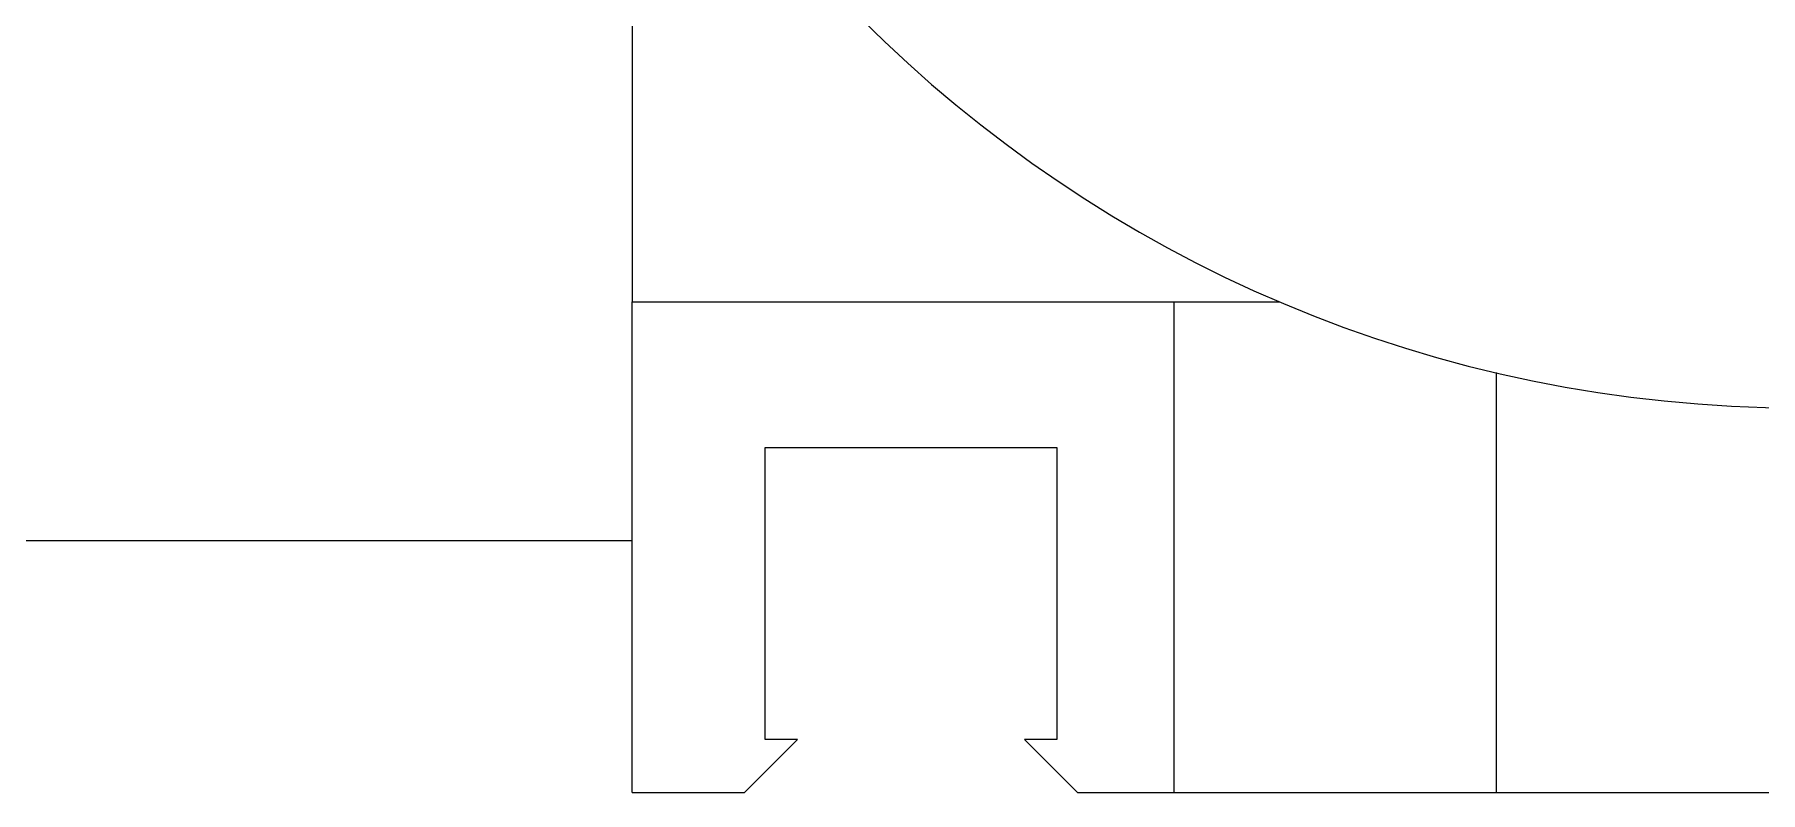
# Model space of a CAD drawing. Header units: millimetres. Extents: x 256 to 2599, y 626 to 1192.
# Drawn here: x 2038.871 to 2041.761, y 662.799 to 664.069 of the extents above; entities that cross this region are included whole.
import ezdxf

# ---------------------------------------------------------------- set-up
doc = ezdxf.new("R2010")
doc.units = ezdxf.units.MM
doc.layers.add('MAIN-1', color=7, linetype='Continuous')
doc.layers.add('MAIN-2', color=7, linetype='Continuous')

msp = doc.modelspace()

# ---------------------------------------------------------------- linework, layer by layer
at = {"layer": 'MAIN-1'}
for p, q in [((2039.8718, 664.6103), (2039.8718, 663.6213)), ((2039.8718, 662.799), (2039.8718, 663.6213)), ((2039.8718, 663.6213), (2040.9565, 663.6213)), ((2040.7786, 663.6213), (2040.7786, 662.799)), ((2040.0941, 663.3768), (2040.583, 663.3768)), ((2040.0941, 662.8879), (2040.0941, 663.3768)), ((2040.583, 663.3768), (2040.583, 662.8879)), ((2037.9161, 663.2213), (2039.8718, 663.2213)), ((2040.0595, 662.799), (2040.1484, 662.8879)), ((2040.1484, 662.8879), (2040.0941, 662.8879)), ((2040.5287, 662.8879), (2040.6176, 662.799)), ((2040.583, 662.8879), (2040.5287, 662.8879)), ((2039.8718, 662.799), (2040.0595, 662.799)), ((2040.6176, 662.799), (2040.7786, 662.799)), ((2040.7786, 662.799), (2042.8765, 662.799))]:
    msp.add_line(p, q, dxfattribs=at)
at = {"layer": 'MAIN-2'}
for p, q in [((2039.8718, 663.6213), (2039.8718, 663.6213)), ((2039.8718, 663.6213), (2039.8718, 663.6213)), ((2040.7786, 663.6213), (2040.7786, 663.6213)), ((2040.7786, 663.6213), (2040.7786, 663.6213)), ((2041.3188, 663.5025), (2041.3188, 662.799)), ((2040.0941, 663.3768), (2040.0941, 663.3768)), ((2040.583, 663.3768), (2040.583, 663.3768)), ((2040.0941, 662.8879), (2040.0941, 662.8879)), ((2040.1484, 662.8879), (2040.1484, 662.8879)), ((2040.5287, 662.8879), (2040.5287, 662.8879)), ((2040.583, 662.8879), (2040.583, 662.8879)), ((2039.8718, 662.799), (2039.8718, 662.799)), ((2040.0595, 662.799), (2040.0595, 662.799)), ((2040.6176, 662.799), (2040.6176, 662.799)), ((2040.7786, 662.799), (2040.7786, 662.799)), ((2040.7786, 662.799), (2040.7786, 662.799))]:
    msp.add_line(p, q, dxfattribs=at)
msp.add_arc((2041.8275, 665.6659), 2.2224, 180, 360, dxfattribs=at)

doc.saveas('drawing.dxf')
